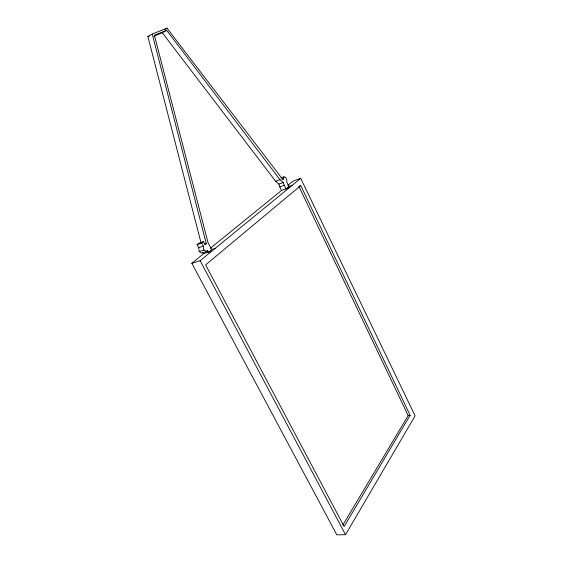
<?xml version="1.0" encoding="UTF-8"?>
<svg xmlns="http://www.w3.org/2000/svg" width="563" height="563" viewBox="0 0 563 563"><rect width="100%" height="100%" fill="white"/><g stroke="black" fill="none" stroke-linecap="round" stroke-linejoin="round"><path stroke-width="0.84" d="M201.012 242.695L147.893 36.581L152.249 34.054L167.007 28.15L282.809 179.506L283.541 178.928L283.872 176.845L285.518 177.317L286.68 179.717L286.827 182.201L288.903 186.466L285.898 188.922L283.196 182.532L279.994 179.674L166.648 30.296L154.368 35.251L208 242.583L211.625 249.5L208.303 252.217L207.522 250.781L205.192 251.52M211.906 251.077L203.644 253.688L191.821 263.28L336.829 534.85L345.527 534.709L415.107 415.832L300.712 178.365L293.063 181.103L287.827 185.354M410.117 415.332L344.127 526.504L205.622 264.899L300.762 185.579L410.117 415.332L408.161 415.564L342.86 525.047M191.821 263.28L200.146 260.704L300.712 178.365M210.372 248.227L281.535 190.463L289.269 187.732M152.249 34.054L206.318 243.737L205.108 244.701L203.496 241.647L198.852 243.174L197.05 244.595L198.662 247.643L199.189 251.541L201.765 253.146L206.424 251.668L207.522 250.781M197.05 244.595L201.702 243.068L203.496 241.647M164.846 29.396L167.007 28.15M153.861 36.201L162.32 32.781L166.648 30.296M147.893 36.581L149.448 35.955M280.972 177.908L283.872 176.845M162.32 32.781L275.631 181.265L279.994 179.674M282.091 179.456L283.541 178.928M275.631 181.265L278.84 184.101L283.196 182.532M278.84 184.101L279.79 186.909L284.153 185.347M288.903 186.466L292.267 185.276M299.481 186.029L300.762 185.579M204.77 244.243L206.318 243.737M198.662 247.643L203.313 246.137L201.702 243.068M199.189 251.541L203.848 250.049L206.424 251.668M211.625 249.5L215.221 248.36M202.863 252.259L203.644 253.688M200.146 260.704L345.527 534.709M279.79 186.909L281.535 190.463M298.84 186.254L408.161 415.564M203.313 246.137L203.848 250.049"/></g></svg>
